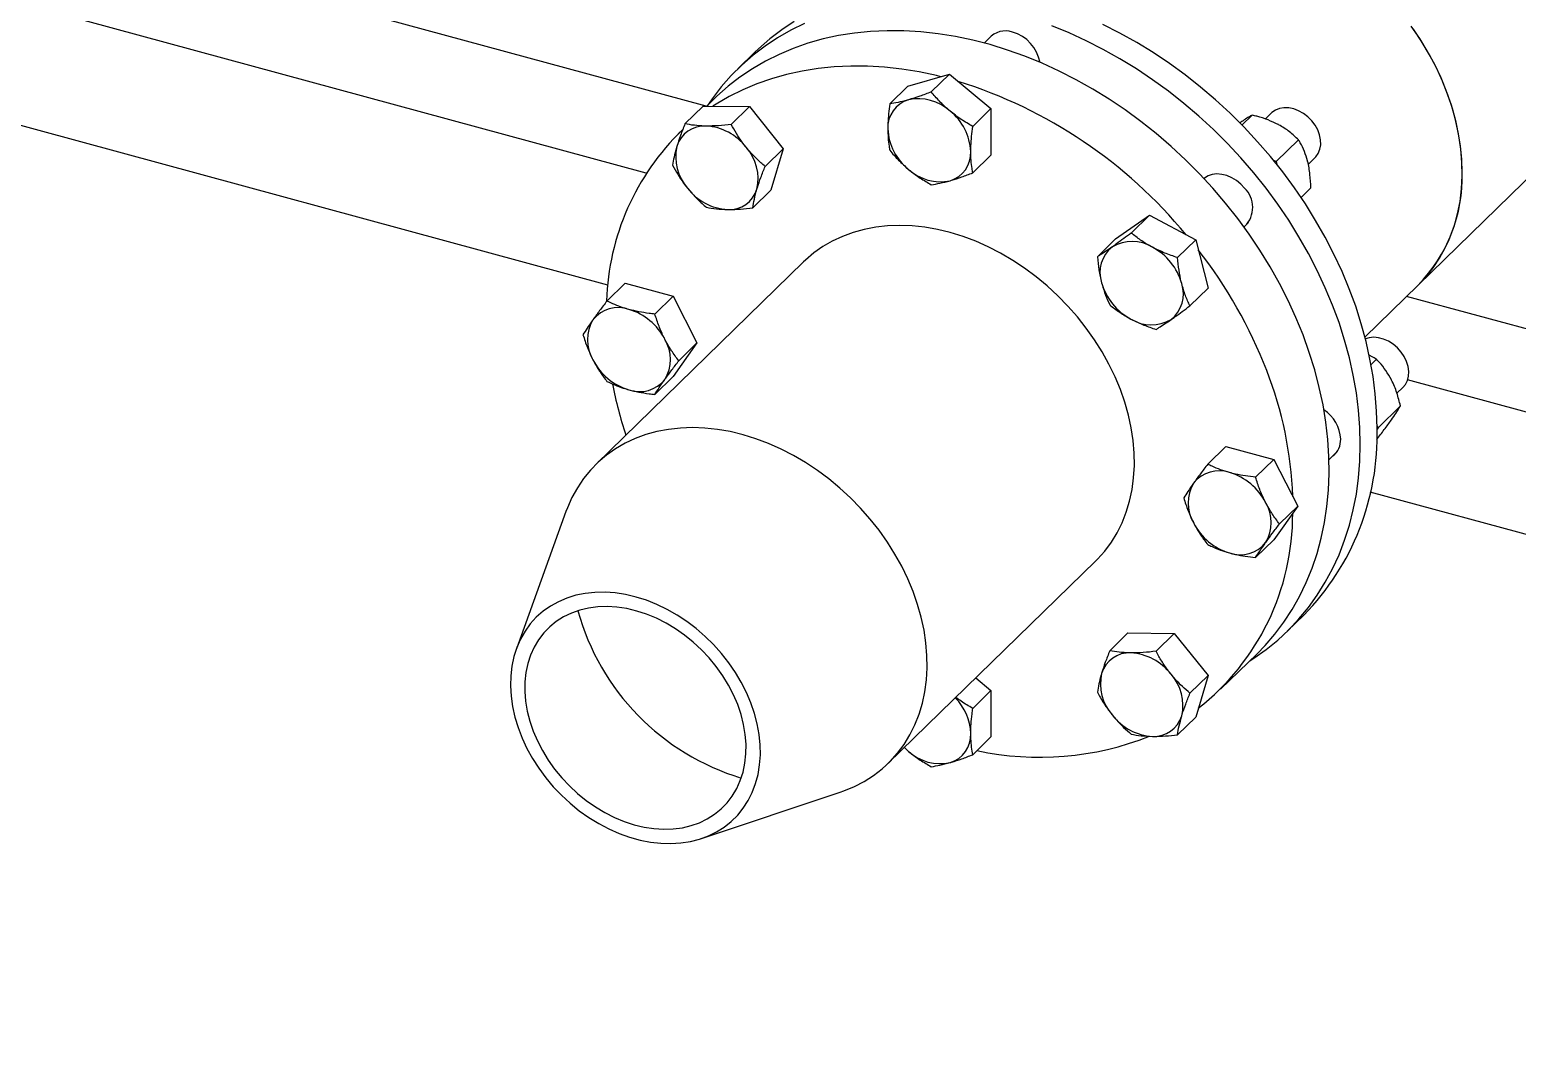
# Model space of a CAD drawing. Header units: inches. Extents: x 0.9 to 37.1, y -8.4 to 11.7.
# Drawn here: x 33.979 to 34.1957, y 1.8954 to 2.0443 of the extents above; entities that cross this region are included whole.
import ezdxf

# ---------------------------------------------------------------- set-up
doc = ezdxf.new("R2010")
doc.units = ezdxf.units.IN
doc.header["$MEASUREMENT"] = 0

msp = doc.modelspace()

# ---------------------------------------------------------------- linework, layer by layer
at = {"color": 7, "linetype": 'Continuous', "lineweight": 25}
for p, q in [((34.07757332664633, 2.033150682951048), (33.76871998326591, 2.117090403755222)), ((34.06883388498972, 2.023393650649669), (33.7688692873575, 2.104917600822265)), ((34.06323746779325, 2.007056984828994), (33.76343132655022, 2.08853786995032)), ((34.18129783019179, 2.007071788678791), (34.22970725332489, 2.054320869716169)), ((34.11927606136472, 2.043533231412697), (34.11806670345992, 2.042352861023034)), ((34.08460826895283, 2.040973779597019), (34.08217756380215, 2.038601336853247)), ((34.10696218676406, 2.036069185436595), (34.11300571059552, 2.037808404596895)), ((34.11300571059552, 2.037808404596895), (34.11035425637104, 2.03522050398971)), ((34.11300571059552, 2.037808404596895), (34.11904923442699, 2.032784184875915)), ((34.10696218676406, 2.036069185436595), (34.10431073253957, 2.03348128482941)), ((34.07712800922329, 2.033156064821407), (34.0744765549988, 2.030568164214222)), ((34.07712800922329, 2.033156064821407), (34.08386868417934, 2.033074600596405)), ((34.0787983154505, 2.034283026952477), (34.07763737035893, 2.03314990895268)), ((34.08386868417934, 2.033074600596405), (34.08121722995486, 2.030486699989219)), ((34.08386868417934, 2.033074600596405), (34.08880320072449, 2.026951031236241)), ((34.11904923442699, 2.032784184875915), (34.1163977802025, 2.03019628426873)), ((34.11904923442699, 2.032784184875915), (34.11904923442699, 2.026020745994636)), ((34.15562420981133, 2.030395292444572), (34.15710935420085, 2.031844838897948)), ((34.15988978564484, 2.03214011492106), (34.15900311348916, 2.031274695714934)), ((34.07416489738009, 2.029760668871755), (34.0734986126456, 2.029110354544992)), ((34.08880320072449, 2.026951031236241), (34.08615174650001, 2.024363130629056)), ((34.08880320072449, 2.026951031236241), (34.08699704231357, 2.020908926101079)), ((34.16058073072925, 2.025071425596848), (34.16385002915691, 2.028262361087221)), ((34.11904923442699, 2.026020745994636), (34.1163977802025, 2.023432845387451)), ((34.16020208391004, 2.025272665656152), (34.16058073072925, 2.025071425596848)), ((34.16058073072925, 2.025071425596848), (34.16068207793626, 2.024677302840258)), ((34.16527203970661, 2.024656937646252), (34.16625612302838, 2.025617433136756)), ((34.1502192461918, 2.022701371950807), (34.15010484043821, 2.022589708428029)), ((34.08699704231357, 2.020908926101079), (34.08434558808909, 2.018321025493894)), ((34.16422807105624, 2.019844620146225), (34.16565618756783, 2.021238505642472)), ((34.13720822046656, 2.013795584064458), (34.1421427370117, 2.01723696169848)), ((34.1421427370117, 2.01723696169848), (34.13949128278722, 2.014649061091295)), ((34.1421427370117, 2.01723696169848), (34.14888341196777, 2.013654483887754)), ((34.15592674544678, 2.015535643955415), (34.15658558357534, 2.016178690166509)), ((34.13720822046656, 2.013795584064458), (34.13455676624207, 2.011207683457273)), ((34.14888341196777, 2.013654483887754), (34.14623195774328, 2.011066583280569)), ((34.14888341196777, 2.013654483887754), (34.15068957037868, 2.006630628443005)), ((34.09172395419914, 2.010437435376203), (34.06153536180415, 1.980972443724613)), ((34.06575620883908, 2.007331754014136), (34.06310475461459, 2.004743853406951)), ((34.06575620883908, 2.007331754014136), (34.07273466906098, 2.005435158056139)), ((34.1735385634075, 1.999498506426012), (34.18129783019179, 2.007071788678792)), ((34.07273466906098, 2.005435158056139), (34.07008321483649, 2.002847257448954)), ((34.07273466906098, 2.005435158056139), (34.07622389917192, 1.99862955018901)), ((34.15068957037868, 2.006630628443005), (34.1480381161542, 2.00404272783582)), ((34.48845924567563, 1.921480694379143), (34.17960590229524, 2.00542041518331)), ((34.07622389917192, 1.99862955018901), (34.07273466906098, 1.993720538279877)), ((34.07622389917192, 1.99862955018901), (34.07357244494744, 1.996041649581824)), ((34.17442840214066, 1.995482417461027), (34.17522182954112, 1.996256826927511)), ((34.07273466906098, 1.993720538279877), (34.07008321483649, 1.991132637672692)), ((34.17820326756956, 1.991295174370058), (34.17907320984678, 1.992144264701937)), ((34.47971980401903, 1.911723662077764), (34.17975520638682, 1.993247612250357)), ((34.17544176122441, 1.986260283570008), (34.17871105965207, 1.989451219060381)), ((34.17529378121051, 1.986548912841987), (34.17544176122441, 1.986260283570008)), ((34.17544176122441, 1.986260283570008), (34.17529479976651, 1.986053522902454)), ((34.15327675213008, 1.983545545686041), (34.15062529790558, 1.980957645078856)), ((34.15327675213008, 1.983545545686041), (34.16025521235197, 1.981648949728044)), ((34.16025521235197, 1.981648949728044), (34.15760375812749, 1.979061049120859)), ((34.16025521235197, 1.981648949728044), (34.16374444246292, 1.974843341860915)), ((34.16830809331245, 1.981637180944531), (34.16940267039374, 1.98270552173169)), ((34.47412338682255, 1.895386996257089), (34.17431724557952, 1.976867881378413)), ((34.16374444246292, 1.974843341860915), (34.16025521235197, 1.969934329951782)), ((34.16374444246292, 1.974843341860915), (34.16109298823843, 1.972255441253729)), ((34.0571410233177, 1.974072604260692), (34.04991620939456, 1.9540525554182)), ((34.16025521235197, 1.969934329951782), (34.15760375812749, 1.967346429344596)), ((34.10409887459692, 1.937363656938124), (34.13428746699191, 1.966828648589714)), ((34.16221151948087, 1.956601908707712), (34.16464222463155, 1.958974351451484)), ((34.13901437887748, 1.956357157864838), (34.13636292465299, 1.953769257257653)), ((34.13901437887748, 1.956357157864838), (34.14575505383354, 1.956275693639836)), ((34.14575505383354, 1.956275693639836), (34.14310359960905, 1.953687793032651)), ((34.14575505383354, 1.956275693639836), (34.15068957037868, 1.950152124279672)), ((34.15251280854545, 1.948155729420925), (34.15781251135035, 1.95332840182841)), ((34.11683865837904, 1.949798076465592), (34.11904923442699, 1.947960337410601)), ((34.15068957037868, 1.950152124279672), (34.1480381161542, 1.947564223672487)), ((34.15068957037868, 1.950152124279672), (34.14888341196777, 1.944110019144511)), ((34.11904923442699, 1.947960337410601), (34.1163977802025, 1.945372436803416)), ((34.11904923442699, 1.947960337410601), (34.11904923442699, 1.941196898529322)), ((34.14888341196777, 1.944110019144511), (34.14623195774328, 1.941522118537325)), ((34.10644480731374, 1.939653359187625), (34.10704765685777, 1.939103878395036)), ((34.10645001270459, 1.939658439808677), (34.10704765685777, 1.939103878395036)), ((34.11904923442699, 1.941196898529322), (34.1163977802025, 1.938608997922137)), ((34.07690506675684, 1.926400906174563), (34.09709447391583, 1.933137977530021))]:
    msp.add_line(p, q, dxfattribs=at)
at = {"color": 7, "linetype": 'Continuous', "lineweight": 25, "flags": 128}
for points in [[(34.09189882277364, 2.045199136969882), (34.08989640307389, 2.044218347700257), (34.08797557127526, 2.043119800537714), (34.08614117956556, 2.041906270507726), (34.08439786177746, 2.040580823092468), (34.082750021683, 2.039146806487146), (34.08120182186926, 2.037607843142158), (34.07975717322334, 2.035967820612478), (34.0784197250531, 2.034230881737351), (34.07774156994595, 2.033251610944001)], [(34.16452172444303, 1.999798684227325), (34.16349280768382, 2.002323200499001), (34.16234789553157, 2.004825852505996), (34.16108992695935, 2.0073002159765), (34.15972213115444, 2.009739939254972), (34.15824801922906, 2.012138759606747), (34.15667137520737, 2.014490519294386), (34.15499624631198, 2.0167891813845), (34.15322693257473, 2.019028845244473), (34.15136797579861, 2.021203761689295), (34.149424147899, 2.023308347739648), (34.14740043865423, 2.025337200953322), (34.14530204289693, 2.027285113293218), (34.14313434717889, 2.029147084496295), (34.14090291594395, 2.030918334909181), (34.13861347724407, 2.032594317757467), (34.13627190803557, 2.034170730817221), (34.13388421909301, 2.035643527458727), (34.13145653957967, 2.037008927034129), (34.12899510131405, 2.038263424582299), (34.12650622277287, 2.039403799826024), (34.12399629287164, 2.040427125438409), (34.12147175456443, 2.041330774557283), (34.11893908830486, 2.042112427528317), (34.11640479541091, 2.042770077859547), (34.11387538137607, 2.043302037372003), (34.11135733916991, 2.043706940533248), (34.10885713257063, 2.043983747962673), (34.10638117957275, 2.044131749099576), (34.10393583591208, 2.044150564027162), (34.10152737875074, 2.044040144447782), (34.09916199056371, 2.043800773806913), (34.09684574326854, 2.043433066565555), (34.09458458263882, 2.042937966622925), (34.09238431304146, 2.042316744893474), (34.09025058253697, 2.041570996044472), (34.08818886838093, 2.040702634402519), (34.08620446296402, 2.039713889039496), (34.08430246022649, 2.038607298050568), (34.08248774258208, 2.037385702038934), (34.08076496838496, 2.036052236824034), (34.07913855997179, 2.034610325391952), (34.0787983154505, 2.034283026952477)], [(34.09040627642593, 2.045492243281486), (34.08857188471624, 2.044278713251498), (34.08682856692814, 2.042953265836241), (34.08518072683368, 2.041519249230918), (34.08460826895283, 2.040973779597019)], [(34.17286432986261, 1.983830660064213), (34.17280033172133, 1.986315478661073), (34.17260849896233, 1.98882880703748), (34.17228931617181, 1.991364296307828), (34.1718435896332, 1.993915541606172), (34.17127244529043, 1.996476098265469), (34.17057732590366, 1.999039498097373), (34.16975998740481, 2.001599265731437), (34.16882249446185, 2.004148934972459), (34.16776721526332, 2.006682065134656), (34.16659681553607, 2.009192257311393), (34.16531425181137, 2.011673170539378), (34.16392276395652, 2.014118537816483), (34.16242586699059, 2.016522181932737), (34.16082734220522, 2.018878031074496), (34.15913122761278, 2.021180134162368), (34.15734180774592, 2.023422675884158), (34.1554636028345, 2.025599991384852), (34.15350135738717, 2.02770658057653), (34.15146002820621, 2.029737122032067), (34.14934477186629, 2.03168648642752), (34.14716093168851, 2.033549749499244), (34.14491402424269, 2.035322204483012), (34.14260972541204, 2.036999374003707), (34.14025385605539, 2.038577021385561), (34.13785236730321, 2.040051161354368), (34.13541132552449, 2.041418070104628), (34.13293689700263, 2.042674294706206), (34.13043533235881, 2.043816661826735), (34.12791295076245, 2.044842285747724)], [(34.17529503501329, 1.986203102807985), (34.17523103687201, 1.988687921404845), (34.175039204113, 1.991201249781252), (34.17472002132248, 1.993736739051601), (34.17427429478388, 1.996287984349944), (34.1737031504411, 1.998848541009242), (34.17300803105434, 2.001411940841145), (34.17219069255549, 2.003971708475209), (34.17125319961253, 2.006521377716231), (34.170197920414, 2.009054507878428), (34.16902752068675, 2.011564700055165), (34.16774495696205, 2.01404561328315), (34.16635346910719, 2.016490980560255), (34.16485657214126, 2.018894624676509), (34.1632580473559, 2.021250473818268), (34.16156193276346, 2.02355257690614), (34.15977251289659, 2.025795118627931), (34.15789430798518, 2.027972434128624), (34.15593206253784, 2.030079023320302), (34.15389073335688, 2.032109564775839), (34.15177547701697, 2.034058929171292), (34.14959163683919, 2.035922192243016), (34.14734472939337, 2.037694647226784), (34.14504043056272, 2.039371816747479), (34.14268456120607, 2.040949464129334), (34.14028307245389, 2.04242360409814), (34.13784203067517, 2.0437905128484), (34.13536760215331, 2.045046737449979)], [(34.18771372735352, 2.023470923018503), (34.18764972783567, 2.025402813484094), (34.18745799771833, 2.02736138832491), (34.18713934118424, 2.029338432597416), (34.18669509478966, 2.031325653890863), (34.18612712185834, 2.033314717108536), (34.18543780466614, 2.035297279428052), (34.18463003444894, 2.037265025294055), (34.18370719927572, 2.039209701296542), (34.18267316983792, 2.041123150788537), (34.18153228321435, 2.042997348097898), (34.18028932468, 2.044824432189781)], [(34.18129783019179, 2.007071788678791), (34.18239778663013, 2.008235673451049), (34.18345895479879, 2.009563250903152), (34.18440996992649, 2.010983949360583), (34.18524684312526, 2.012491809920283), (34.18596606425808, 2.014080508091046), (34.18656461666157, 2.015743380320632), (34.18703998979895, 2.017473451945022), (34.18739018979005, 2.01926346644258), (34.18761374777444, 2.021105915870429), (34.18770972607221, 2.022993072355373), (34.18767772211704, 2.024917020507281), (34.18751787014464, 2.026869690618983), (34.18723084062973, 2.028842892513432), (34.18681783747385, 2.030828349896145), (34.18628059295577, 2.032817735068863), (34.18562136046569, 2.034802703858813), (34.18484290505378, 2.036774930617065), (34.18394849183257, 2.038726143139195), (34.18294187228193, 2.040648157361793), (34.18182726851411, 2.042532911689262), (34.18060935556463, 2.044372500806954)], [(34.11174033698369, 2.037444252474391), (34.111105092606, 2.037597405452062), (34.10857567857117, 2.038129364964519), (34.106057636365, 2.038534268125764), (34.10355742976574, 2.038811075555188), (34.10108147676785, 2.038959076692092), (34.09863613310718, 2.038977891619678), (34.09622767594584, 2.038867472040298), (34.0938622877588, 2.038628101399428), (34.09154604046364, 2.038260394158071), (34.08928487983392, 2.037765294215441), (34.08708461023657, 2.03714407248599), (34.08495087973206, 2.036398323636988), (34.08288916557603, 2.035529961995035), (34.08090476015912, 2.034541216632011), (34.07900275742159, 2.033434625643083), (34.07853935009877, 2.033139008103588)], [(34.16625612302838, 2.025617433136756), (34.16638607589981, 2.02575372633966), (34.16674268082848, 2.026265912022178), (34.16698133772825, 2.026862077239463), (34.16709437596997, 2.027523060750904), (34.16707816241156, 2.028227618002585), (34.16693321817013, 2.028953103944724), (34.16666420187285, 2.029676200862211), (34.16627975992487, 2.03037366782515), (34.16579224860671, 2.031023087671476), (34.16521733693327, 2.031603587512982), (34.16457350303877, 2.032096509607126), (34.16388144027433, 2.032486011032224), (34.16316339210663, 2.032759572891992), (34.16244243719458, 2.032908402683167), (34.16174174762227, 2.032927716893806), (34.16108384412907, 2.032816894749285), (34.1604898722746, 2.032579498164516), (34.15997892280296, 2.032223157261061), (34.15988978564484, 2.03214011492106)], [(34.1560040425368, 2.021180682478439), (34.15544617916173, 2.021783685032592), (34.1548141202177, 2.022303057230693), (34.15412818059924, 2.022722106022955), (34.15341040697007, 2.0230273628364), (34.15268386916522, 2.023209016465878), (34.15197191870752, 2.023261228414272), (34.15129743827051, 2.023182320546601), (34.15068210621038, 2.022974829026657), (34.15014569980583, 2.022645422802616), (34.15009279576217, 2.022602591712206)], [(34.13790159827614, 1.991861346029008), (34.13713082668738, 1.993711684092581), (34.13624508793392, 1.995537820113702), (34.1352486029643, 1.99733105172261), (34.13414612048317, 1.999082833354057), (34.13294289432164, 2.000784816970812), (34.13164465840032, 2.002428891845862), (34.13025759940457, 2.004007223213719), (34.12878832730218, 2.005512289606648), (34.12724384384382, 2.006936918697883), (34.12563150919652, 2.008274321481032), (34.12395900686914, 2.009518124622782), (34.1222343070969, 2.010662400834739), (34.12046562885965, 2.011701697119653), (34.11866140071464, 2.012631060757432), (34.11683022063064, 2.013446062907113), (34.11498081501464, 2.014142819712302), (34.11312199712663, 2.014718010809522), (34.11126262508034, 2.015168895151254), (34.10941155963033, 2.015493324068277), (34.10757762194643, 2.015689751509059), (34.10576955157688, 2.015757241407391), (34.10399596480039, 2.015695472143172), (34.10226531356563, 2.015504738075077), (34.10058584521386, 2.0151859481378), (34.09896556317662, 2.014740621510567), (34.09741218883567, 2.014170880377559), (34.09593312472716, 2.013479439814733), (34.09453541926513, 2.012669594851251), (34.09322573315261, 2.011745204767165), (34.09201030764035, 2.010710674702191), (34.09172395419914, 2.010437435376203)], [(34.15781251135035, 1.95332840182841), (34.15899813449122, 1.954547759672234), (34.16041954452196, 1.956195190562253), (34.16173284818211, 1.957939167127524), (34.16293467424002, 1.959775212605218), (34.16402193762543, 1.961698613892926), (34.16499184734883, 1.963704433647127), (34.16584191366586, 1.96578752295728), (34.16656995446849, 1.967942534563003), (34.16717410088641, 1.97016393658041), (34.16765280208443, 1.972446026702383), (34.16800482924344, 1.974782946836307), (34.16822927871478, 1.977168698141717), (34.16832557433987, 1.979597156429228), (34.16829346892923, 1.982062087881244), (34.16813304489698, 1.984557165054081), (34.1678447140493, 1.987075983120421), (34.16742921652737, 1.989612076310413), (34.16688761890734, 1.99215893450921), (34.16622131146254, 1.994710019968344), (34.16543200459464, 1.99725878408803), (34.16452172444303, 1.999798684227325)], [(34.17907320984678, 1.992144264701937), (34.1794393266522, 1.992589883597877), (34.17972332326715, 1.99315666959564), (34.17988411504098, 1.993795738246825), (34.17991653399378, 1.994486549359153), (34.17981953815373, 1.995206899695075), (34.17959624504694, 1.995933636602087), (34.17925383149759, 1.996643402158036), (34.17880330295889, 1.997313383913958), (34.17825913978878, 1.997922048104953), (34.17763883183927, 1.998449831763114), (34.17696231631827, 1.998879771487404), (34.17625133699124, 1.999198048661331), (34.17552874531877, 1.999394433594643), (34.17481776599175, 1.999462614313999), (34.17414125047074, 1.999400399434979), (34.17360392134367, 1.999244131377385)], [(34.13428746699191, 1.966828648589714), (34.13457165024757, 1.967112456038735), (34.13563497273628, 1.968302794649067), (34.13659045648557, 1.969590016146287), (34.13743354818026, 1.970967986333766), (34.13816023010449, 1.972430138556036), (34.13876703928795, 1.973969504991897), (34.13925108400854, 1.975578749859258), (34.13961005757275, 1.977250204373481), (34.13984224930805, 1.978975903292629), (34.1399465527151, 1.980747622875473), (34.13992247074066, 1.982556920071365), (34.13977011814629, 1.984395172755216), (34.13949022096151, 1.986253620815852), (34.13908411302385, 1.988123407901932), (34.13855372962258, 1.989995623626494), (34.13790159827614, 1.991861346029008)], [(34.10771300588115, 1.962396354377418), (34.10694223429239, 1.964246692440991), (34.10605649553894, 1.966072828462111), (34.10506001056931, 1.96786606007102), (34.10395752808819, 1.969617841702467), (34.10275430192666, 1.971319825319222), (34.10145606600533, 1.972963900194271), (34.10006900700958, 1.974542231562129), (34.0985997349072, 1.976047297955058), (34.09705525144884, 1.977471927046293), (34.09544291680154, 1.978809329829441), (34.09377041447414, 1.980053132971192), (34.09204571470191, 1.981197409183149), (34.09027703646466, 1.982236705468063), (34.08847280831966, 1.983166069105842), (34.08664162823565, 1.983981071255522), (34.08479222261965, 1.984677828060712), (34.08293340473164, 1.985253019157932), (34.08107403268535, 1.985703903499664), (34.07922296723534, 1.986028332416687), (34.07738902955144, 1.986224759857468), (34.0755809591819, 1.9862922497558), (34.0738073724054, 1.986230480491582), (34.07207672117065, 1.986039746423486), (34.07039725281888, 1.985720956486209), (34.06877697078163, 1.985275629858977), (34.06722359644068, 1.984705888725969), (34.06574453233218, 1.984014448163143), (34.06434682687014, 1.98320460319966), (34.06303714075761, 1.982280213115575), (34.06182171524537, 1.981245683050601), (34.06070634238944, 1.980105943011621), (34.05969633744946, 1.978866424378956), (34.0587965135589, 1.977533034023363), (34.05801115878838, 1.976112126157111), (34.05734401571103, 1.974610472053259), (34.0571410233177, 1.974072604260692)], [(34.1567557658458, 1.952296985819934), (34.15734180774592, 1.952676022052074), (34.15913122761278, 1.953945911819495), (34.16082734220522, 1.955326079701593), (34.16242586699059, 1.956813039274516), (34.16392276395652, 1.958403034349334), (34.16531425181137, 1.960092048460495), (34.16659681553607, 1.961875815011767), (34.16776721526332, 1.963749828054034), (34.16882249446185, 1.965709353667708), (34.16975998740481, 1.967749441921026), (34.17057732590366, 1.969864939374004), (34.17127244529043, 1.972050502096478), (34.1718435896332, 1.97430060916733), (34.17228931617181, 1.976609576620816), (34.17260849896233, 1.978971571804758), (34.17280033172133, 1.981380628114329), (34.17286432986261, 1.983830660064213)], [(34.0840779652254, 1.946165160514671), (34.08343608631169, 1.947679811859786), (34.08268074802029, 1.949168542663493), (34.08181724850663, 1.950620910548855), (34.08085164459936, 1.952026728198681), (34.0797907093161, 1.953376134812236), (34.07864188435559, 1.954659665271674), (34.07741322789949, 1.955868316533036), (34.07611335809006, 1.956993610776139), (34.07475139258005, 1.958027654870392), (34.07333688457896, 1.958963195739431), (34.07187975584407, 1.959793671236246), (34.07039022708653, 1.960513256171922), (34.06887874628033, 1.961116903175157), (34.06735591537734, 1.961600378095944), (34.06583241594219, 1.961960289705087), (34.06431893422879, 1.962194113481247), (34.06282608622391, 1.962300209318636), (34.06136434318371, 1.962277833031183), (34.05994395818535, 1.962127141572467), (34.05857489420904, 1.961849191934801), (34.05726675425493, 1.961445933735185), (34.05602871398487, 1.960920195540151), (34.05486945736183, 1.960275665025392), (34.05379711573811, 1.959516863109376), (34.05281921081971, 1.958649112242345), (34.05194260190702, 1.957678499073153), (34.05117343778171, 1.956611831755799), (34.05051711357747, 1.955456592195112), (34.04997823293704, 1.954220883566574), (34.04956057572093, 1.952913373478357), (34.04926707149441, 1.951543233174286), (34.04909977897875, 1.95012007320415), (34.04905987161076, 1.9486538760126), (34.04914762931193, 1.947154925919474), (34.04936243652506, 1.945633736982681), (34.04970278653188, 1.944100979249638), (34.05016629202164, 1.94256740391456), (34.05074970183635, 1.94104376790655), (34.05144892377535, 1.939540758437471), (34.05225905329911, 1.93806891803884), (34.05317440793111, 1.936638570613536), (34.05418856711628, 1.935259749021045), (34.05529441725663, 1.933942124704158), (34.05648420160796, 1.932694939850743), (34.0577495746879, 1.931526942566448), (34.05908166081347, 1.930446325513016), (34.0604711163576, 1.929460668442656), (34.06190819528798, 1.928576885031521), (34.06338281752844, 1.927801174385245), (34.06488463966349, 1.927138977556662), (34.0664031274899, 1.926594939380738), (34.06792762990661, 1.926172875894387), (34.0694474536245, 1.925875747569711), (34.0709519381722, 1.925705638548424), (34.07243053067157, 1.925663742023085), (34.0738728598586, 1.925750351867719), (34.07526880883036, 1.925964860576492), (34.07660858600779, 1.926305763524939), (34.07788279381661, 1.926770669523813), (34.07908249460458, 1.927356317591567), (34.08019927333265, 1.928058599827795), (34.08122529660044, 1.928872590227196), (34.08215336759193, 1.929792579231972), (34.08297697655592, 1.930812113780264), (34.08369034646731, 1.931924042569751), (34.08428847354871, 1.933120566218895), (34.08476716236841, 1.934393291973997), (34.08512305526826, 1.935733292578338), (34.0853536559153, 1.937131168890468), (34.08545734681166, 1.938577115812429), (34.08543340064021, 1.940060991065477), (34.08528198536614, 1.941572386330872), (34.08500416305879, 1.943100700256765), (34.08460188244205, 1.944635212819058), (34.0840779652254, 1.946165160514671)], [(34.09709447391583, 1.933137977530021), (34.09764278680464, 1.933329945491353), (34.09915991002158, 1.933960912306809), (34.10059915239302, 1.93471200261422), (34.10195365527363, 1.935579637126226), (34.10321696384037, 1.936559681169259), (34.10438305785259, 1.937647464387145), (34.10544638034129, 1.938837802997476), (34.10640186409059, 1.940125024494697), (34.10724495578528, 1.941502994682176), (34.1079716377095, 1.942965146904446), (34.10857844689296, 1.944504513340306), (34.10906249161356, 1.946113758207668), (34.10942146517776, 1.94778521272189), (34.10965365691307, 1.949510911641038), (34.10975796032011, 1.951282631223882), (34.10973387834566, 1.953091928419774), (34.10958152575131, 1.954930181103625), (34.10930162856652, 1.956788629164262), (34.10889552062886, 1.958658416250342), (34.10836513722759, 1.960530631974903), (34.10771300588115, 1.962396354377418)], [(34.08215558077161, 1.945915880730401), (34.08154257025632, 1.947352447440442), (34.08081456975633, 1.948761896747905), (34.07997744070364, 1.950132880595707), (34.07903792316914, 1.951454360628034), (34.0780035815956, 1.952715697064682), (34.07688274389317, 1.953906734366316), (34.07568443438801, 1.955017883000903), (34.07441830116365, 1.956040196652981), (34.07309453838033, 1.956965444254136), (34.07172380419765, 1.957786176254718), (34.07031713496123, 1.958495784603243), (34.06888585634469, 1.95908855595053), (34.06744149216185, 1.959559717650236), (34.06599567158384, 1.959905476185392), (34.06456003550783, 1.960123047711577), (34.06314614283137, 1.960210680470792), (34.06176537738693, 1.960167668895586), (34.06042885628599, 1.959994359289873), (34.05914734041059, 1.959692147040693), (34.05793114777304, 1.95926346538338), (34.05679007044136, 1.958711765810577), (34.05573329569927, 1.95804149028285), (34.05476933207562, 1.957258035464633), (34.05390594083871, 1.956367709273457), (34.05315007350711, 1.955377680092312), (34.05250781588014, 1.954295919054036), (34.05198433903857, 1.953131135862443), (34.05158385771011, 1.951892708666913), (34.05130959633497, 1.950590608555038), (34.05116376310445, 1.949235319271298), (34.05114753218199, 1.947837752808108), (34.05126103424942, 1.946409161548873), (34.05150335545485, 1.944961047670417), (34.0518725447704, 1.943505070534209), (34.05236562970079, 1.942052952812051), (34.05297864021609, 1.94061638610201), (34.05370664071607, 1.939206936794548), (34.05454376976876, 1.937835952946744), (34.05548328730326, 1.936514472914418), (34.0565176288768, 1.935253136477771), (34.05763846657923, 1.934062099176136), (34.05883677608439, 1.932950950541549), (34.06010290930875, 1.931928636889471), (34.06142667209207, 1.931003389288317), (34.06279740627476, 1.930182657287734), (34.06420407551117, 1.929473048939209), (34.06563535412772, 1.928880277591922), (34.06707971831056, 1.928409115892217), (34.06852553888857, 1.92806335735706), (34.06996117496457, 1.927845785830875), (34.07137506764103, 1.927758153071661), (34.07275583308547, 1.927801164646866), (34.07409235418642, 1.92797447425258), (34.07537387006182, 1.928276686501759), (34.07659006269936, 1.928705368159072), (34.07773114003105, 1.929257067731875), (34.07878791477314, 1.929927343259603), (34.07975187839678, 1.93071079807782), (34.0806152696337, 1.931601124268995), (34.08137113696529, 1.932591153450141), (34.08201339459226, 1.933672914488417), (34.08253687143383, 1.934837697680009), (34.08293735276229, 1.93607612487554), (34.08321161413744, 1.937378224987415), (34.08335744736795, 1.938733514271155), (34.08337367829041, 1.940131080734345), (34.08326017622298, 1.941559671993579), (34.08301785501756, 1.943007785872036), (34.082648665702, 1.944463763008243), (34.08215558077161, 1.945915880730401)]]:
    msp.add_lwpolyline(points, dxfattribs=at)
at = {"color": 7, "linetype": 'Continuous', "lineweight": 25}
for centre, radius, start, end in [((34.12115034436648, 2.040947626609624), 0.003171434574960263, 70.77669341595104, 139.2802334726892), ((34.12061473308935, 2.038483898563731), 0.005682356628487031, 10.66884704414132, 73.85793489296454), ((34.09342271381639, 1.969954793781451), 0.06997939531681754, 39.4336174431149, 72.66719031270999), ((34.10823855568039, 2.030026847194137), 0.004217659933544118, 106.4011126591304, 182.7899396212021), ((34.10848065873133, 2.027405845586356), 0.006819303337511779, 47.46047307306874, 102.1305006095775), ((34.1081450463157, 2.026172962275196), 0.00797618772696485, 2.612717753951773, 51.67564365619756), ((34.09919452257815, 2.003648083608008), 0.03616112093093894, 134.0609176700281, 178.2567634320922), ((34.07731440909009, 2.026050575936791), 0.004206142608724631, 86.62463438587096, 163.159918734603), ((34.07709601872804, 2.02232936870572), 0.007933752699036116, 37.38878900586538, 86.6324531039664), ((34.11199379123131, 2.030185147487083), 0.007976187726968714, 182.6127177539607, 231.6756436561818), ((34.07999242547022, 2.025750425435326), 0.0068736555459986, 167.2356603167692, 221.6062555563463), ((34.0782600424226, 2.022582743818208), 0.006873655545998979, 347.2356603167672, 41.60625555633781), ((34.11190028186663, 2.02633126256814), 0.004217659933542387, 286.4011126591125, 2.789939621214578), ((34.11165817881568, 2.028952264175923), 0.006819303337513157, 227.4604730730797, 282.1305006095754), ((34.16516350685893, 2.022838708179692), 0.02255908109735811, 315.6598413239267, 1.60591582186621), ((34.08115644916478, 2.026003800547811), 0.007933752699033599, 217.3887890058579, 266.6324531039758), ((34.08093805880273, 2.022282593316741), 0.004206142608723523, 266.6246343858649, 343.1599187346121), ((34.15334744884832, 2.018395984865207), 0.00384864012643725, 314.7344600310363, 46.34866122633443), ((34.13959975335767, 2.007796785793501), 0.00563383020770878, 58.10122836911586, 120.5139462005718), ((34.1396612893131, 2.008926764635595), 0.00473327160585788, 128.1231388286742, 198.5910353872414), ((34.1385350097599, 2.004949462804679), 0.008634706506287502, 15.63540583101622, 62.08996630735376), ((34.09446490687551, 1.969493910061503), 0.06946298619532075, 21.21112943552503, 37.92075984886081), ((34.14349019744131, 2.009744928033835), 0.008634706506293286, 195.6354058310365, 242.0899663073482), ((34.1423639178881, 2.005767626202914), 0.004733271605854985, 308.1231388286523, 18.59103538726449), ((34.06475160889701, 1.999083240634241), 0.004699891735859887, 70.64630427553453, 141.4634590774437), ((34.06386405702675, 1.995253010085106), 0.008618642948835669, 27.00485865071103, 73.51897405238402), ((34.06594635267819, 1.999082682281027), 0.005683674415824056, 148.9841664542707, 211.0158335457319), ((34.14242545384354, 2.006897605045006), 0.005633830207706538, 238.1012283691086, 300.5139462005812), ((34.06667194157783, 1.996237788344032), 0.005683674415825959, 328.9841664542811, 31.01583354571767), ((34.06875423722927, 2.000067460539955), 0.008618642948836646, 207.0048586507157, 253.5189740523836), ((34.10772320916696, 1.974418265950241), 0.05532161132027848, 1.916387765535932, 21.42466818691881), ((34.12099731486924, 2.00366228745176), 0.05813439546739733, 190.926681619663, 198.512242384482), ((34.06786668535901, 1.996237229990819), 0.004699891735859887, 250.6463042755354, 321.4634590774444), ((34.16450537557239, 1.984291498995256), 0.005512048492007857, 3.279664666345689, 56.3186176564165), ((34.13804247480064, 1.985079321032197), 0.03726950667606046, 315.5378643067592, 1.727892839034072), ((34.1670961873845, 1.984498507075659), 0.002914223292202236, 307.5753609848372, 2.13042751931183), ((34.152272152188, 1.975297032306146), 0.00469989173585982, 70.64630427553797, 141.4634590774535), ((34.15138460031774, 1.971466801757006), 0.008618642948840936, 27.00485865072656, 73.51897405236961), ((34.15346689596918, 1.975296473952932), 0.005683674415825198, 148.9841664542757, 211.0158335457231), ((34.15419248486882, 1.972451580015937), 0.005683674415829384, 328.9841664543018, 31.01583354569898), ((34.15627478052026, 1.976281252211857), 0.008618642948834727, 207.0048586507066, 253.5189740523857), ((34.12704050356212, 1.973665201541984), 0.03597368911743506, 308.1486299520439, 0.2393969521604385), ((34.15538722865, 1.972451021662724), 0.004699891735860717, 250.6463042755406, 321.4634590774318), ((34.09290100959694, 1.969010237470232), 0.03530786844558122, 195.4457495618682, 253.1643176759457), ((34.13920077874428, 1.949251668980222), 0.004206142608724545, 86.62463438587096, 163.1599187345984), ((34.13898238838223, 1.945530461749154), 0.00793375269903331, 37.3887890058514, 86.63245310397456), ((34.14187879512441, 1.948951518478756), 0.006873655545998121, 167.2356603167665, 221.6062555563475), ((34.14014641207679, 1.945783836861638), 0.006873655545999698, 347.2356603167743, 41.60625555633826), ((34.10845955730943, 1.941458035907799), 0.007657621296211524, 1.905850015972215, 45.1713216035408), ((34.14304281881898, 1.949204893591243), 0.007933752699034959, 217.3887890058573, 266.6324531039697), ((34.14282442845692, 1.945483686360173), 0.004206142608724631, 266.6246343858779, 343.1599187346039), ((34.11190028186663, 1.941507415102826), 0.004217659933542158, 286.401112659113, 2.7899396212209), ((34.12613873456663, 1.981666474809474), 0.04341924731411107, 257.8758762354578, 291.6211731722527), ((34.11165817881568, 1.944128416710609), 0.00681930333751325, 227.4604730730797, 282.1305006095791)]:
    msp.add_arc(centre, radius, start, end, dxfattribs=at)
for points, knots in [([(34.11035425637104, 2.03522050398971), (34.10978389740839, 2.035001572264175), (34.10863272212271, 2.034559694765631), (34.10757920203058, 2.034236134126217), (34.10704765685777, 2.034072884182268)], [0, 0, 0, 0, 0.4954579634769974, 1, 1, 1, 1]), ([(34.11309118068924, 2.032430383901928), (34.11301987940738, 2.032490274427668), (34.11248003488814, 2.032943724509252), (34.11151955661384, 2.033854648741103), (34.11074505538087, 2.034762446178409), (34.11035425637104, 2.03522050398971)], [0, 0, 0, 0, 0.0701057182032654, 0.5307925293049279, 1, 1, 1, 1]), ([(34.10431073253957, 2.03348128482941), (34.10425005787636, 2.033000993767846), (34.10412813507919, 2.032035872140826), (34.10403894680361, 2.030812058678761), (34.10402948717711, 2.030094169259313), (34.10402589494204, 2.029821555161479)], [0, 0, 0, 0, 0.3805934879738661, 0.7647841813874847, 1, 1, 1, 1]), ([(34.10704765685777, 2.034072884182268), (34.10697635557592, 2.03405259911233), (34.10643651105667, 2.033899014442555), (34.10547603278237, 2.033665423355512), (34.1047015315494, 2.033543038145019), (34.10431073253957, 2.03348128482941)], [0, 0, 0, 0, 0.07010571820322879, 0.5307925293049082, 1, 1, 1, 1]), ([(34.1163977802025, 2.03019628426873), (34.11582742123986, 2.030526558647213), (34.11467624595417, 2.031193162885775), (34.11362272586204, 2.032015486879469), (34.11309118068924, 2.032430383901928)], [0, 0, 0, 0, 0.4954579634770181, 1, 1, 1, 1]), ([(34.15710935420085, 2.031844838897948), (34.15696342087367, 2.031760616415512), (34.15661815641067, 2.031561353980186), (34.156032811142, 2.031197824663781), (34.15551357334702, 2.030842746550686), (34.15528805977815, 2.030688530248856)], [0, 0, 0, 0, 0.2928591226966754, 0.6928770122701459, 1, 1, 1, 1]), ([(34.16090506508025, 2.030468777472745), (34.16041741897519, 2.030703575795359), (34.15942450492651, 2.031181657237428), (34.15811690306879, 2.031589152457081), (34.15733686588123, 2.031787103086152), (34.15710935420085, 2.031844838897948)], [0, 0, 0, 0, 0.4060446745436729, 0.8267623950147098, 1, 1, 1, 1]), ([(34.0744765549988, 2.030568164214222), (34.07425027942254, 2.029999828689264), (34.07379357957526, 2.028852737378086), (34.07345796822829, 2.027800167280147), (34.07328863819581, 2.02726910141935)], [0, 0, 0, 0, 0.4954579634770047, 1, 1, 1, 1]), ([(34.07756205487929, 2.030249421874429), (34.07748248938338, 2.030250719667517), (34.07688007388996, 2.030260545668778), (34.07580162306417, 2.03033505229089), (34.07492093428311, 2.030489987015358), (34.0744765549988, 2.030568164214222)], [0, 0, 0, 0, 0.0701057182032762, 0.5307925293049395, 1, 1, 1, 1]), ([(34.08121722995486, 2.030486699989219), (34.08059026078847, 2.030415611756653), (34.07932482716422, 2.030272131910116), (34.07815319337657, 2.030257037592286), (34.07756205487929, 2.030249421874429)], [0, 0, 0, 0, 0.4954579634770253, 1, 1, 1, 1]), ([(34.0833996506299, 2.027146905081846), (34.08320690385828, 2.027394058318881), (34.08270256054315, 2.028040762187706), (34.08196191559438, 2.029156653944078), (34.08146638311069, 2.030041699908709), (34.08121722995486, 2.030486699989219)], [0, 0, 0, 0, 0.2352153999993394, 0.6154671935981707, 1, 1, 1, 1]), ([(34.10402589494204, 2.029821555161479), (34.10403544139107, 2.029385165614098), (34.10405467702296, 2.028505861836012), (34.10417485778645, 2.027496208206802), (34.10427531222245, 2.02692075220855), (34.10431073253957, 2.026717845948131)], [0, 0, 0, 0, 0.3894480145147163, 0.7847188654868438, 1, 1, 1, 1]), ([(34.11611294260497, 2.026536554600799), (34.11611653348239, 2.026809167368939), (34.11612592941161, 2.02752248892589), (34.11621468741814, 2.028745931172156), (34.1163365219445, 2.029711032463274), (34.1163977802025, 2.03019628426873)], [0, 0, 0, 0, 0.2352153999993363, 0.6154671935981791, 1, 1, 1, 1]), ([(34.16385002915691, 2.028262361087221), (34.16343784702494, 2.028649806003742), (34.16259846891688, 2.029438808621247), (34.1615183713154, 2.030141612645405), (34.16092124073652, 2.030460148658153), (34.16090506508025, 2.030468777472745)], [0, 0, 0, 0, 0.4841952181635646, 0.9860273763411898, 1, 1, 1, 1]), ([(34.07328863819581, 2.02726910141935), (34.07326756776584, 2.027197808799521), (34.07310803688728, 2.02665802986323), (34.07286460946842, 2.025696300472563), (34.07273552847288, 2.024918515169813), (34.07267039658788, 2.024526059079061)], [0, 0, 0, 0, 0.07010571820324354, 0.5307925293049218, 1, 1, 1, 1]), ([(34.08615174650001, 2.024363130629056), (34.08594306513507, 2.024543570729138), (34.08535654533438, 2.025050715636732), (34.08441393190419, 2.025953135143649), (34.08373921768318, 2.026747247757512), (34.0833996506299, 2.027146905081846)], [0, 0, 0, 0, 0.2152816572951785, 0.6050705810156127, 1, 1, 1, 1]), ([(34.10431073253957, 2.026717845948131), (34.10472186841595, 2.02623216495624), (34.1055516782216, 2.02525189815725), (34.10654598652263, 2.024371781640226), (34.10704765685777, 2.02392772586035)], [0, 0, 0, 0, 0.4954579634770157, 1, 1, 1, 1]), ([(34.1163977802025, 2.023432845387451), (34.11636236000817, 2.023635752641356), (34.11626280801737, 2.024206043726788), (34.11614222503843, 2.025215057714923), (34.11612274595035, 2.026094136097345), (34.11611294260497, 2.026536554600799)], [0, 0, 0, 0, 0.2152816572951844, 0.6050705810156057, 1, 1, 1, 1]), ([(34.16517848176374, 2.025165610845007), (34.16503598232822, 2.025641117658144), (34.16474583402194, 2.026609314451064), (34.16425587202856, 2.027587039300337), (34.16394167135576, 2.028109868638044), (34.16385002915691, 2.028262361087221)], [0, 0, 0, 0, 0.4060446745436596, 0.8267623950146828, 1, 1, 1, 1]), ([(34.07267039658788, 2.024526059079061), (34.072916929622, 2.024085604309538), (34.07341232581413, 2.023200531782049), (34.07415250493379, 2.022084264198728), (34.07466007184559, 2.021433418737981), (34.07485281726292, 2.021186264171687)], [0, 0, 0, 0, 0.3805934879738527, 0.7647841813874864, 1, 1, 1, 1]), ([(34.08496382969702, 2.021064067834183), (34.08498558062731, 2.021136024643192), (34.08515026378872, 2.021680832365491), (34.08551811592925, 2.022764004098925), (34.08593925002008, 2.023826842175991), (34.08615174650001, 2.024363130629056)], [0, 0, 0, 0, 0.07010571820324249, 0.5307925293049102, 1, 1, 1, 1]), ([(34.16565618756783, 2.021238505642472), (34.16562751075217, 2.021893410725757), (34.16556911256019, 2.023227075984727), (34.16534222912349, 2.024524919485779), (34.16518280052141, 2.025148712919291), (34.16517848176374, 2.025165610845007)], [0, 0, 0, 0, 0.4841952181635624, 0.9860273763411979, 0.9999999999999999, 0.9999999999999999, 0.9999999999999999, 0.9999999999999999]), ([(34.10704765685777, 2.02392772586035), (34.10711963863996, 2.02386849952379), (34.10766463544205, 2.023420078228214), (34.10874953843802, 2.022630596339129), (34.10981609276629, 2.02200785167614), (34.11035425637104, 2.021693626227151)], [0, 0, 0, 0, 0.07010571820326628, 0.5307925293049275, 1, 1, 1, 1]), ([(34.11035425637104, 2.021693626227151), (34.11076539224742, 2.021757151339278), (34.11159520205306, 2.021885366277395), (34.1125895103541, 2.022151134393478), (34.11309118068924, 2.022285225580009)], [0, 0, 0, 0, 0.4954579634769975, 1, 1, 1, 1]), ([(34.11309118068924, 2.022285225580009), (34.11316316247142, 2.022306174839128), (34.11370815927351, 2.022464788294911), (34.11479306226948, 2.02281982172472), (34.11585961659775, 2.02322725970953), (34.1163977802025, 2.023432845387451)], [0, 0, 0, 0, 0.07010571820322835, 0.5307925293049093, 1, 1, 1, 1]), ([(34.07485281726292, 2.021186264171687), (34.07518754583666, 2.020792041699544), (34.07586200768225, 2.019997702533441), (34.07680439915347, 2.019094666759696), (34.07739623228269, 2.018582928908146), (34.07760491313302, 2.018402489718897)], [0, 0, 0, 0, 0.389448014514701, 0.7847188654868437, 1, 1, 1, 1]), ([(34.08434558808909, 2.018321025493894), (34.08441264057907, 2.018733954405445), (34.08454797494633, 2.019567383156195), (34.0848243745022, 2.020562160730803), (34.08496382969702, 2.021064067834183)], [0, 0, 0, 0, 0.4954579634770041, 1, 1, 1, 1]), ([(34.07760491313302, 2.018402489718897), (34.07807265921314, 2.018318171338054), (34.07901672735736, 2.018147988624165), (34.08012914935391, 2.018105290418664), (34.08069041301352, 2.018083747379104)], [0, 0, 0, 0, 0.4954579634770234, 1, 1, 1, 1]), ([(34.08069041301352, 2.018083747379104), (34.08077065900977, 2.018083113775196), (34.08137822678604, 2.018078316559944), (34.0825811023335, 2.018125252280598), (34.08375384420986, 2.018255370330446), (34.08434558808909, 2.018321025493894)], [0, 0, 0, 0, 0.07010571820327578, 0.5307925293049378, 1, 1, 1, 1]), ([(34.13949128278722, 2.014649061091295), (34.13912340042666, 2.014375591260719), (34.13838415864019, 2.013826066880717), (34.13746560296937, 2.013160607871063), (34.13693911680457, 2.012790795879458), (34.13673918691711, 2.012650362046993)], [0, 0, 0, 0, 0.3805934879738522, 0.7647841813874874, 1, 1, 1, 1]), ([(34.14257678266772, 2.01257981195864), (34.1424972171718, 2.012622611693956), (34.14189480167838, 2.012946662004599), (34.14081635085258, 2.013613613350594), (34.13993566207153, 2.014301809853431), (34.13949128278722, 2.014649061091295)], [0, 0, 0, 0, 0.07010571820323193, 0.5307925293049378, 1, 1, 1, 1]), ([(34.13673918691711, 2.012650362046993), (34.13642355124142, 2.012432894642225), (34.1357875606596, 2.011994708366292), (34.13508553071538, 2.011538591097576), (34.13469460645815, 2.01129394564572), (34.13455676624207, 2.011207683457273)], [0, 0, 0, 0, 0.3894480145147011, 0.7847188654868439, 1, 1, 1, 1]), ([(34.13455676624207, 2.011207683457273), (34.13462381873206, 2.01055962764917), (34.13475915309931, 2.009251634124239), (34.13503555265518, 2.008032732576715), (34.13517500784999, 2.007417745507607)], [0, 0, 0, 0, 0.49545796347701, 1, 1, 1, 1]), ([(34.14623195774328, 2.011066583280569), (34.14560498857689, 2.011279785046816), (34.14433955495264, 2.011710097569701), (34.14316792116499, 2.012288156784948), (34.14257678266772, 2.01257981195864)], [0, 0, 0, 0, 0.4954579634770238, 1, 1, 1, 1]), ([(34.14685019935121, 2.007276645330903), (34.14682912892123, 2.007360240068081), (34.14666959804268, 2.007993162219377), (34.14642617062382, 2.009242466638915), (34.14629708962828, 2.010454841386772), (34.14623195774328, 2.011066583280569)], [0, 0, 0, 0, 0.07010571820325597, 0.5307925293049177, 1, 1, 1, 1]), ([(34.13517500784999, 2.007417745507607), (34.1351967587803, 2.007334814959608), (34.1353614419417, 2.006706921594321), (34.13572929408223, 2.005579059517549), (34.13615042817307, 2.004651737544008), (34.13636292465299, 2.004183828012523)], [0, 0, 0, 0, 0.07010571820325612, 0.5307925293049164, 1, 1, 1, 1]), ([(34.1480381161542, 2.00404272783582), (34.14781184057794, 2.004535377030515), (34.14735514073065, 2.005529707995017), (34.14701952938368, 2.006690817019211), (34.14685019935121, 2.007276645330903)], [0, 0, 0, 0, 0.4954579634770111, 1, 1, 1, 1]), ([(34.06310475461459, 2.004743853406951), (34.0627418099167, 2.004267527542622), (34.06200926603881, 2.003306142522214), (34.06138850300624, 2.002445544901351), (34.06107530196159, 2.002011337225093)], [0, 0, 0, 0, 0.4954579634770042, 1, 1, 1, 1]), ([(34.06630914712801, 2.003517545200661), (34.06603507463935, 2.003596512960404), (34.06531793356169, 2.003803140866033), (34.06423373866017, 2.004208554868478), (34.06348248438795, 2.004564755928643), (34.06310475461459, 2.004743853406951)], [0, 0, 0, 0, 0.235215399999334, 0.6154671935981663, 1, 1, 1, 1]), ([(34.07008321483649, 2.002847257448954), (34.06980276634486, 2.00287927969431), (34.06901453787289, 2.002969281410415), (34.06773142828111, 2.003167538549768), (34.06678530678148, 2.003400367914553), (34.06630914712801, 2.003517545200661)], [0, 0, 0, 0, 0.2152816572951944, 0.6050705810156242, 1, 1, 1, 1]), ([(34.07154299229443, 1.999166443288098), (34.0715019702868, 1.999247450860691), (34.07119137971377, 1.99986078477199), (34.07066314136111, 2.001073157136655), (34.07027770094682, 2.002252289199639), (34.07008321483649, 2.002847257448954)], [0, 0, 0, 0, 0.07010571820325304, 0.5307925293049272, 1, 1, 1, 1]), ([(34.13636292465299, 2.004183828012523), (34.1368306707331, 2.003815219632868), (34.13777473887733, 2.003071244549556), (34.13888716087388, 2.002435392810977), (34.13944842453349, 2.002114578879868)], [0, 0, 0, 0, 0.4954579634770249, 1, 1, 1, 1]), ([(34.14528602028409, 2.002044028791516), (34.14548594881056, 2.002184461296546), (34.14600908398413, 2.002551918528344), (34.14692724494595, 2.003216982382129), (34.14766644648238, 2.00376645409724), (34.1480381161542, 2.00404272783582)], [0, 0, 0, 0, 0.235215399999339, 0.6154671935981708, 1, 1, 1, 1]), ([(34.06107530196159, 2.002011337225093), (34.06103427995395, 2.001953476592445), (34.06072368938092, 2.001515395472429), (34.06019545102826, 2.000745409154729), (34.05981001061398, 2.00014021253065), (34.05961552450364, 1.999834841497818)], [0, 0, 0, 0, 0.07010571820325413, 0.5307925293049168, 0.9999999999999999, 0.9999999999999999, 0.9999999999999999, 0.9999999999999999]), ([(34.13944842453349, 2.002114578879868), (34.13952867052973, 2.002072443333733), (34.140136238306, 2.001753421809099), (34.14133911385346, 2.00120791280587), (34.14251185572982, 2.000804769077349), (34.14310359960905, 2.000601350201797)], [0, 0, 0, 0, 0.07010571820323228, 0.5307925293049391, 1, 1, 1, 1]), ([(34.14310359960905, 2.000601350201797), (34.14324144058531, 2.000687612954618), (34.1436288564044, 2.000930063029674), (34.14433030387671, 2.001385662011255), (34.14496605992157, 2.001823616886835), (34.14528602028409, 2.002044028791516)], [0, 0, 0, 0, 0.2152816572951774, 0.6050705810156127, 1, 1, 1, 1]), ([(34.05961552450364, 1.999834841497818), (34.05981924611527, 1.999204507872753), (34.06023042451312, 1.997932283644803), (34.0607919757546, 1.996750358338182), (34.06107530196159, 1.996154027336962)], [0, 0, 0, 0, 0.4954579634770138, 0.9999999999999999, 0.9999999999999999, 0.9999999999999999, 0.9999999999999999]), ([(34.07357244494744, 1.996041649581824), (34.07320950024955, 1.996516576593482), (34.07247695637166, 1.997475138261004), (34.07185619333909, 1.998599271044294), (34.07154299229443, 1.999166443288098)], [0, 0, 0, 0, 0.4954579634770147, 1, 1, 1, 1]), ([(34.06107530196159, 1.996154027336962), (34.06111700446954, 1.996073683953548), (34.06143274732542, 1.995465378828258), (34.06208541039975, 1.994374448806359), (34.06276290390934, 1.993480369517691), (34.06310475461459, 1.993029233630689)], [0, 0, 0, 0, 0.07010571820325301, 0.5307925293049259, 1, 1, 1, 1]), ([(34.07154299229443, 1.993309133399967), (34.0715846948024, 1.993367658221794), (34.07190043765826, 1.993810768127819), (34.0725531007326, 1.994702196788285), (34.07323059424218, 1.99559244618668), (34.07357244494744, 1.996041649581824)], [0, 0, 0, 0, 0.07010571820325269, 0.5307925293049147, 1, 1, 1, 1]), ([(34.17522182954112, 1.996256826927511), (34.17499481443343, 1.996401733921275), (34.17465932579623, 1.996615881122124), (34.17426090756476, 1.996798548847222), (34.17413208701167, 1.996857610796495)], [0, 0, 0, 0, 0.6766700343921769, 1, 1, 1, 1]), ([(34.17739181799796, 1.993269200474106), (34.17713159546098, 1.993729441875959), (34.1766017468473, 1.994666556207303), (34.17583290312277, 1.995608117854339), (34.17535981428988, 1.99611034381784), (34.17522182954112, 1.996256826927511)], [0, 0, 0, 0, 0.4060446745436757, 0.8267623950146933, 0.9999999999999999, 0.9999999999999999, 0.9999999999999999, 0.9999999999999999]), ([(34.06310475461459, 1.993029233630689), (34.06347853724342, 1.992851937116636), (34.06422963533322, 1.992495668358375), (34.06531334967619, 1.992089848067761), (34.06603507599225, 1.991881894510529), (34.06630914712801, 1.991802925424398)], [0, 0, 0, 0, 0.3805934879738623, 0.764784181387484, 1, 1, 1, 1]), ([(34.06630914712801, 1.991802925424398), (34.06677857054805, 1.991687258344554), (34.06772443597778, 1.991454194787194), (34.06900739827526, 1.991255475791134), (34.06980276712348, 1.991164659553214), (34.07008321483649, 1.991132637672692)], [0, 0, 0, 0, 0.3894480145147123, 0.7847188654868341, 1, 1, 1, 1]), ([(34.07008321483649, 1.991132637672692), (34.07028693644811, 1.991453556923612), (34.07069811484597, 1.992101279383593), (34.07125966608744, 1.992904084481126), (34.07154299229443, 1.993309133399967)], [0, 0, 0, 0, 0.495457963477002, 1, 1, 1, 1]), ([(34.17871105965207, 1.989451219060382), (34.17855157631488, 1.99008916217677), (34.1782268004174, 1.991388285657778), (34.17770890151815, 1.992648392549183), (34.17740018092294, 1.993252826964385), (34.17739181799796, 1.993269200474106)], [0, 0, 0, 0, 0.4841952181635692, 0.9860273763411994, 0.9999999999999999, 0.9999999999999999, 0.9999999999999999, 0.9999999999999999]), ([(34.17739181799796, 1.987411890585975), (34.17761970656207, 1.987739473849509), (34.17808371879244, 1.988406478099302), (34.17847119245322, 1.989033777457894), (34.17865689593732, 1.989356957785848), (34.17871105965207, 1.989451219060381)], [0, 0, 0, 0, 0.4060446745436607, 0.8267623950146868, 1, 1, 1, 1]), ([(34.17522182954112, 1.984542207151248), (34.1756047046235, 1.985032748870536), (34.17638440111528, 1.986031700422121), (34.17707312925949, 1.986963871938004), (34.17738341273613, 1.987400074310129), (34.17739181799796, 1.987411890585975)], [0, 0, 0, 0, 0.484195218163557, 0.9860273763411973, 1, 1, 1, 1]), ([(34.15062529790558, 1.980957645078856), (34.15026235320769, 1.980481319214527), (34.14952980932981, 1.979519934194119), (34.14890904629723, 1.978659336573255), (34.14859584525258, 1.978225128896998)], [0, 0, 0, 0, 0.4954579634770019, 1, 1, 1, 1]), ([(34.153829690419, 1.979731336872566), (34.15337935989701, 1.979865639206223), (34.15247196573105, 1.98013625189642), (34.15142936496056, 1.980569571111445), (34.15083490498434, 1.980856480567581), (34.15062529790558, 1.980957645078856)], [0, 0, 0, 0, 0.3894480145147123, 0.7847188654868341, 1, 1, 1, 1]), ([(34.15760375812749, 1.979061049120859), (34.15710862617222, 1.979119904972176), (34.15611368248808, 1.979238172954922), (34.15485159159395, 1.979469892263222), (34.15411094602489, 1.979659380049529), (34.153829690419, 1.979731336872566)], [0, 0, 0, 0, 0.3805934879738794, 0.7647841813874735, 1, 1, 1, 1]), ([(34.15906353558542, 1.975380234960002), (34.1590225135778, 1.975461242532596), (34.15871192300477, 1.976074576443895), (34.1581836846521, 1.97728694880856), (34.15779824423782, 1.978466080871544), (34.15760375812749, 1.979061049120859)], [0, 0, 0, 0, 0.07010571820325161, 0.530792529304914, 1, 1, 1, 1]), ([(34.14859584525258, 1.978225128896998), (34.14855482324494, 1.97816726826435), (34.14824423267192, 1.977729187144334), (34.14771599431926, 1.976959200826634), (34.14733055390497, 1.976354004202555), (34.14713606779463, 1.976048633169723)], [0, 0, 0, 0, 0.07010571820325269, 0.5307925293049147, 1, 1, 1, 1]), ([(34.14713606779463, 1.976048633169723), (34.14733978940626, 1.975418299544657), (34.14775096780411, 1.974146075316708), (34.14831251904559, 1.972964150010087), (34.14859584525258, 1.972367819008866)], [0, 0, 0, 0, 0.4954579634770147, 1, 1, 1, 1]), ([(34.16109298823843, 1.972255441253729), (34.16073004354054, 1.972730368265387), (34.15999749966265, 1.973688929932909), (34.15937673663008, 1.974813062716199), (34.15906353558542, 1.975380234960002)], [0, 0, 0, 0, 0.4954579634770138, 1, 1, 1, 1]), ([(34.14859584525258, 1.972367819008866), (34.14863754776054, 1.972287475625452), (34.14895329061641, 1.971679170500163), (34.14960595369075, 1.970588240478264), (34.15028344720033, 1.969694161189596), (34.15062529790558, 1.969243025302593)], [0, 0, 0, 0, 0.07010571820325162, 0.5307925293049152, 1, 1, 1, 1]), ([(34.15906353558542, 1.969522925071871), (34.15910523809339, 1.969581449893699), (34.15942098094926, 1.970024559799723), (34.16007364402359, 1.97091598846019), (34.16075113753318, 1.971806237858585), (34.16109298823843, 1.972255441253729)], [0, 0, 0, 0, 0.07010571820325412, 0.5307925293049168, 1, 1, 1, 1]), ([(34.15062529790558, 1.969243025302593), (34.15083490600854, 1.969141860666183), (34.15142403049892, 1.968857527360224), (34.15246597413283, 1.968423884852699), (34.15337313745629, 1.968153031113661), (34.153829690419, 1.968016717096303)], [0, 0, 0, 0, 0.2152816572951599, 0.6050705810156067, 0.9999999999999999, 0.9999999999999999, 0.9999999999999999, 0.9999999999999999]), ([(34.153829690419, 1.968016717096303), (34.15411094466251, 1.967944758949456), (34.15484687759861, 1.967756472473756), (34.15610858851319, 1.967524319542065), (34.15710351183814, 1.967405946947378), (34.15760375812749, 1.967346429344596)], [0, 0, 0, 0, 0.235215399999334, 0.6154671935981663, 1, 1, 1, 1]), ([(34.15760375812749, 1.967346429344596), (34.15780747973911, 1.967667348595517), (34.15821865813696, 1.968315071055498), (34.15878020937843, 1.969117876153031), (34.15906353558542, 1.969522925071871)], [0, 0, 0, 0, 0.4954579634770041, 1, 1, 1, 1]), ([(34.13636292465299, 1.953769257257653), (34.13613664907673, 1.953200921732695), (34.13567994922945, 1.952053830421517), (34.13534433788248, 1.951001260323578), (34.13517500785, 1.950470194462781)], [0, 0, 0, 0, 0.4954579634769991, 1, 1, 1, 1]), ([(34.13944842453349, 1.95345051491786), (34.13936885903757, 1.953451812710948), (34.13876644354415, 1.953461638712209), (34.13768799271836, 1.953536145334321), (34.1368073039373, 1.953691080058789), (34.13636292465299, 1.953769257257653)], [0, 0, 0, 0, 0.07010571820323219, 0.5307925293048946, 1, 1, 1, 1]), ([(34.14310359960905, 1.953687793032651), (34.14247663044267, 1.953616704800085), (34.14121119681841, 1.953473224953547), (34.14003956303077, 1.953458130635718), (34.13944842453349, 1.95345051491786)], [0, 0, 0, 0, 0.4954579634769802, 1, 1, 1, 1]), ([(34.14528602028409, 1.950347998125277), (34.1449703846084, 1.950760855851233), (34.14433439402659, 1.951592744150173), (34.14363236408236, 1.952730380142883), (34.14324143982513, 1.953438211212649), (34.14310359960905, 1.953687793032651)], [0, 0, 0, 0, 0.3894480145147205, 0.784718865486819, 1, 1, 1, 1]), ([(34.13517500785, 1.950470194462781), (34.13515393742003, 1.950398901842952), (34.13499440654147, 1.949859122906661), (34.13475097912261, 1.948897393515994), (34.13462189812708, 1.948119608213244), (34.13455676624207, 1.947727152122492)], [0, 0, 0, 0, 0.0701057182032424, 0.5307925293049108, 1, 1, 1, 1]), ([(34.1480381161542, 1.947564223672487), (34.14767023379363, 1.947886237779273), (34.14693099200717, 1.948533309531248), (34.14601243633635, 1.949475476132255), (34.14548595017155, 1.950107855822077), (34.14528602028409, 1.950347998125277)], [0, 0, 0, 0, 0.3805934879738528, 0.7647841813874877, 1, 1, 1, 1]), ([(34.1163977802025, 1.945372436803416), (34.11582453226043, 1.945698104451306), (34.11497475484216, 1.946180871143924), (34.11419670147973, 1.946778008122538), (34.11394351201606, 1.946972324860512)], [0, 0, 0, 0, 0.6745859912672227, 1, 1, 1, 1]), ([(34.13455676624207, 1.947727152122492), (34.13469460721834, 1.947477569631354), (34.13508202303742, 1.946776093133907), (34.13578347050974, 1.945638288258817), (34.13641922655459, 1.944806151270702), (34.13673918691711, 1.944387357215118)], [0, 0, 0, 0, 0.2152816572951781, 0.6050705810156126, 1, 1, 1, 1]), ([(34.14685019935121, 1.944265160877614), (34.1468719502815, 1.944337117686623), (34.14703663344291, 1.944881925408922), (34.14740448558344, 1.945965097142356), (34.14782561967427, 1.947027935219422), (34.1480381161542, 1.947564223672487)], [0, 0, 0, 0, 0.07010571820324345, 0.5307925293049224, 1, 1, 1, 1]), ([(34.11611294260497, 1.941712707135485), (34.11612248905399, 1.942167731936678), (34.11614172468588, 1.943084584847602), (34.11626190544938, 1.944328838695778), (34.11636235988537, 1.945100387912245), (34.1163977802025, 1.945372436803416)], [0, 0, 0, 0, 0.3894480145147177, 0.7847188654868438, 1, 1, 1, 1]), ([(34.13673918691711, 1.944387357215118), (34.13693911544358, 1.944147213590979), (34.13746225061715, 1.943518851152084), (34.13838041157897, 1.942576220466465), (34.1391196131154, 1.941929002967313), (34.13949128278722, 1.941603582762328)], [0, 0, 0, 0, 0.2352153999993324, 0.6154671935981831, 1, 1, 1, 1]), ([(34.14623195774328, 1.941522118537325), (34.14629901023326, 1.941935047448875), (34.14643434460051, 1.942768476199626), (34.14671074415639, 1.943763253774234), (34.14685019935121, 1.944265160877614)], [0, 0, 0, 0, 0.4954579634769983, 1, 1, 1, 1]), ([(34.1163977802025, 1.938608997922137), (34.11633710553929, 1.938970848320965), (34.11621518274211, 1.939697969172471), (34.11612599446653, 1.940747681652222), (34.11611653484003, 1.941447105300745), (34.11611294260497, 1.941712707135485)], [0, 0, 0, 0, 0.3805934879738661, 0.7647841813874847, 1, 1, 1, 1]), ([(34.13949128278722, 1.941603582762328), (34.13995902886734, 1.941519264381486), (34.14090309701155, 1.941349081667596), (34.1420155190081, 1.941306383462094), (34.14257678266772, 1.941284840422535)], [0, 0, 0, 0, 0.4954579634769821, 0.9999999999999999, 0.9999999999999999, 0.9999999999999999, 0.9999999999999999]), ([(34.14257678266772, 1.941284840422535), (34.14265702866396, 1.941284206818627), (34.14326459644023, 1.941279409603375), (34.14446747198769, 1.941326345324029), (34.14564021386405, 1.941456463373877), (34.14623195774328, 1.941522118537325)], [0, 0, 0, 0, 0.0701057182032326, 0.5307925293048961, 0.9999999999999999, 0.9999999999999999, 0.9999999999999999, 0.9999999999999999]), ([(34.10704765685777, 1.939103878395036), (34.10711963863996, 1.939044652058476), (34.10766463544205, 1.938596230762899), (34.10874953843802, 1.937806748873815), (34.10981609276629, 1.937184004210826), (34.11035425637104, 1.936869778761837)], [0, 0, 0, 0, 0.07010571820322897, 0.5307925293049095, 1, 1, 1, 1]), ([(34.11035425637104, 1.936869778761837), (34.11076539224742, 1.936933303873964), (34.11159520205306, 1.937061518812081), (34.1125895103541, 1.937327286928164), (34.11309118068924, 1.937461378114695)], [0, 0, 0, 0, 0.4954579634769981, 0.9999999999999999, 0.9999999999999999, 0.9999999999999999, 0.9999999999999999]), ([(34.11309118068924, 1.937461378114695), (34.11316316247142, 1.937482327373814), (34.11370815927351, 1.937640940829597), (34.11479306226948, 1.937995974259406), (34.11585961659775, 1.938403412244216), (34.1163977802025, 1.938608997922137)], [0, 0, 0, 0, 0.0701057182032286, 0.5307925293049082, 1, 1, 1, 1])]:
    msp.add_open_spline(points, degree=3, knots=knots, dxfattribs=at)

doc.saveas('drawing.dxf')
